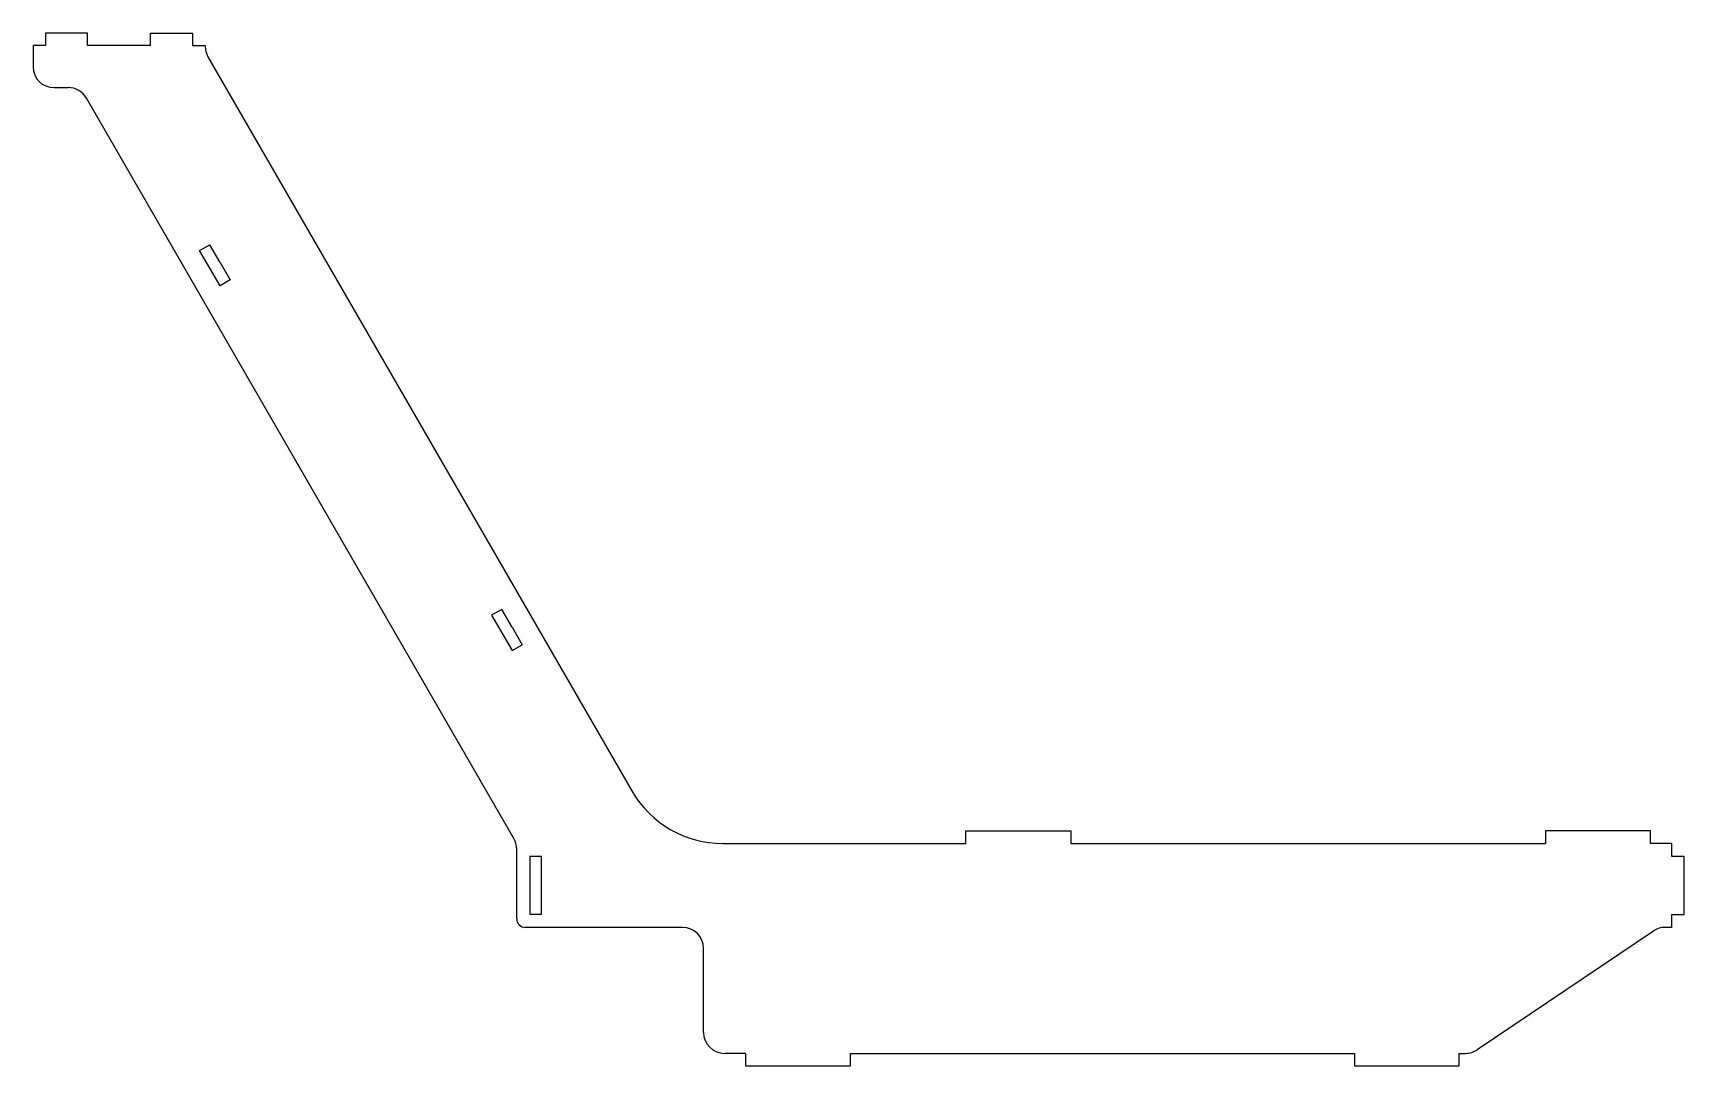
# Model space of a CAD drawing. Header units: millimetres. Extents: x -123 to 270, y 28 to 274.
import ezdxf

# ---------------------------------------------------------------- set-up
doc = ezdxf.new("R2010")
doc.units = ezdxf.units.MM

msp = doc.modelspace()

# ---------------------------------------------------------------- linework, layer by layer
for p, q in [((-109.74, 274.13), (-119.74, 274.13)), ((-119.74, 274.13), (-119.74, 271.13)), ((-109.74, 271.13), (-109.74, 274.13)), ((-94.74, 271.13), (-94.74, 274.13)), ((-94.74, 274.13), (-84.74, 274.13)), ((-84.74, 274.13), (-84.74, 271.13)), ((-119.74, 271.13), (-122.74, 271.13)), ((-122.74, 271.13), (-122.74, 266.13)), ((-94.74, 271.13), (-109.74, 271.13)), ((-84.74, 271.13), (-81.74, 271.13)), ((-81.74, 271.13), (-81.74, 270.98)), ((-81.07, 268.48), (19.88, 93.63)), ((-117.74, 261.13), (-114.36, 261.13)), ((-8.22, 82.29), (-110.03, 258.63)), ((-83.06, 222.31), (-80.63, 223.71)), ((-78.21, 213.91), (-83.06, 222.31)), ((-78.21, 219.51), (-80.63, 223.71)), ((-78.21, 219.51), (-75.78, 215.31)), ((-75.78, 215.31), (-78.21, 213.91)), ((-11.08, 136.85), (-13.51, 135.45)), ((-13.51, 135.45), (-8.66, 127.05)), ((-8.66, 132.65), (-11.08, 136.85)), ((-8.66, 132.65), (-6.23, 128.45)), ((-8.66, 127.05), (-6.23, 128.45)), ((99.45, 81.13), (99.45, 84.13)), ((99.45, 84.13), (124.45, 84.13)), ((124.45, 84.13), (124.45, 81.13)), ((262.45, 84.13), (237.45, 84.13)), ((237.45, 84.13), (237.45, 81.13)), ((262.45, 81.13), (262.45, 84.13)), ((-7.55, 63.13), (-7.55, 79.79)), ((41.53, 81.13), (99.45, 81.13)), ((124.45, 81.13), (237.45, 81.13)), ((267.45, 81.13), (262.45, 81.13)), ((267.45, 81.13), (267.45, 78.13)), ((-1.65, 77.98), (-4.45, 77.98)), ((-4.45, 77.98), (-4.45, 64.28)), ((-1.65, 64.28), (-1.65, 77.98)), ((267.45, 78.13), (270.45, 78.13)), ((270.45, 78.13), (270.45, 64.13)), ((-4.45, 64.28), (-1.65, 64.28)), ((270.45, 64.13), (267.45, 64.13)), ((267.45, 64.13), (267.45, 61.13)), ((31.95, 61.13), (-5.55, 61.13)), ((263.19, 60.27), (221.22, 31.98)), ((267.45, 61.13), (265.98, 61.13)), ((36.95, 36.13), (36.95, 56.13)), ((46.95, 31.13), (41.95, 31.13)), ((46.95, 31.13), (46.95, 28.13)), ((46.95, 28.13), (71.95, 28.13)), ((71.95, 28.13), (71.95, 31.13)), ((71.95, 31.13), (191.95, 31.13)), ((191.95, 31.13), (191.95, 28.13)), ((191.95, 28.13), (216.95, 28.13)), ((216.95, 28.13), (216.95, 31.13)), ((216.95, 31.13), (218.43, 31.13))]:
    msp.add_line(p, q)
for centre, radius, start, end in [((-76.74, 270.98), 5, 180, 210), ((-117.74, 266.13), 5, 180, 270), ((-114.36, 256.13), 5, 30, 90), ((41.53, 106.13), 25, 210, 270), ((-12.55, 79.79), 5, 0, 30), ((-5.55, 63.13), 2, 180, 270), ((31.95, 56.13), 5, 0, 90), ((265.98, 56.13), 5, 90, 123.9862), ((41.95, 36.13), 5, 180, 270), ((218.43, 36.13), 5, 270, 303.9862)]:
    msp.add_arc(centre, radius, start, end)

doc.saveas('drawing.dxf')
